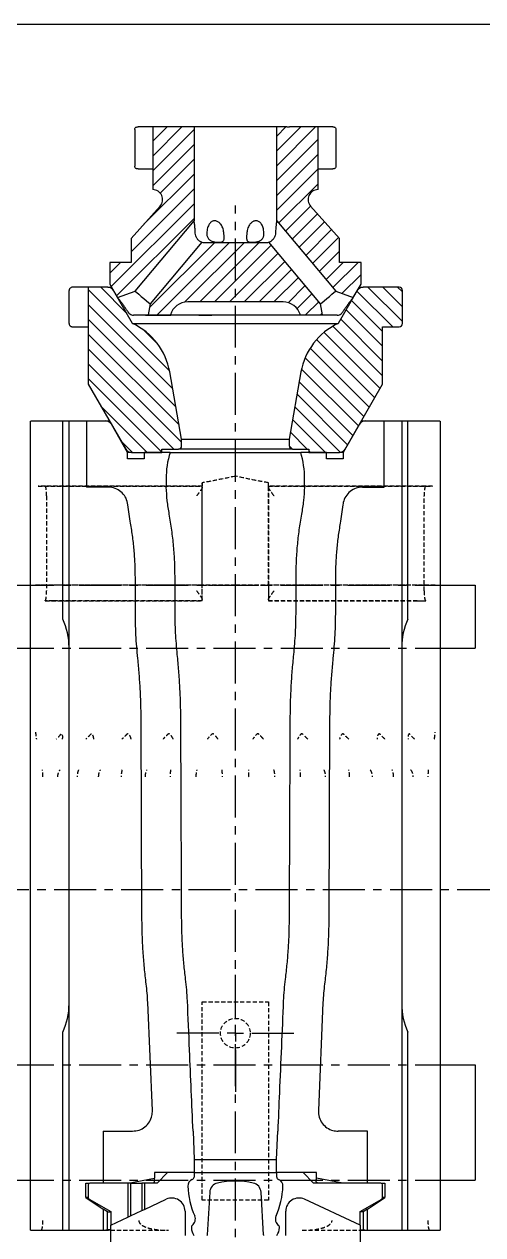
# Model space of a CAD drawing. Header units: millimetres. Extents: x 8 to 832, y 8 to 585.
# Drawn here: x 283.4 to 422.1, y 218.6 to 585 of the extents above; entities that cross this region are included whole.
import ezdxf

# ---------------------------------------------------------------- set-up
doc = ezdxf.new("R2010")
doc.units = ezdxf.units.MM
doc.linetypes.add('CENTERX2', pattern=[20.32, 12.7, -2.54, 2.54, -2.54])
doc.linetypes.add('HIDDEN', pattern=[1.905, 1.27, -0.635])
for name, color, linetype in [('CENTERLINE', 4, 'CENTERX2'), ('DIMENSIONS', 2, 'Continuous'), ('HATCH', 3, 'Continuous'), ('HIDDEN', 3, 'HIDDEN')]:
    doc.layers.add(name, color=color, linetype=linetype)
doc.layers.add('OUTLINE', color=7, linetype='Continuous', lineweight=25)
doc.styles.add('SLDTEXTSTYLE0', font='TXT', dxfattribs={"width": 0.75})
doc.dimstyles.new('SLDDIMSTYLE0', dxfattribs={"dimtxt": 3.5, "dimasz": 2, "dimexe": 0, "dimexo": 0.0625, "dimgap": 0.875, "dimtad": 1, "dimrnd": 1e-09, "dimzin": 12, "dimdsep": 46, "dimtxsty": 'SLDTEXTSTYLE0', "dimsah": 1, "dimcen": 0.09, "dimadec": 0, "dimazin": 3, "dimtfac": 1, "dimtofl": 0, "dimtmove": 0, "dimatfit": 3, "dimfxl": 0, "dimfrac": 2, "dimtolj": 1, "dimtzin": 12, "dimarcsym": 0})

# ---------------------------------------------------------------- blocks, each defined once
blk = doc.blocks.new('SW_HATCH_0')
at = {"layer": 'HATCH', "color": 0}
for p, q in [((75.35, 349.25), (71, 344.9)), ((79.84, 349.25), (71, 340.41)), ((83.5, 348.42), (71, 335.92)), ((111.27, 349.25), (108.5, 346.48)), ((115.76, 349.25), (108.5, 341.99)), ((120.25, 349.25), (108.5, 337.5)), ((121, 345.51), (108.5, 333.01)), ((83.5, 343.93), (71, 331.43)), ((121, 341.02), (108.5, 328.52)), ((83.5, 339.44), (73.27, 329.21)), ((83.5, 334.95), (68.34, 319.79)), ((121, 336.53), (108.5, 324.03)), ((83.5, 330.46), (64.5, 311.46)), ((121, 332.04), (109.08, 320.12)), ((83.5, 325.97), (58.45, 300.91)), ((118.74, 325.28), (111.13, 317.68)), ((120.86, 322.91), (113.18, 315.24)), ((83.5, 321.48), (60.09, 298.07)), ((122.98, 320.55), (115.23, 312.79)), ((125.1, 318.18), (117.28, 310.35)), ((127.22, 315.81), (119.33, 307.91)), ((89.74, 314.25), (70.05, 294.56)), ((94.23, 314.25), (72.33, 292.35)), ((98.72, 314.25), (80.64, 296.17)), ((103.21, 314.25), (85.21, 296.25)), ((106.87, 313.42), (89.7, 296.25)), ((127.5, 311.6), (121.37, 305.47)), ((61.29, 308.25), (58, 304.96)), ((108.92, 310.98), (94.19, 296.25)), ((110.97, 308.53), (98.68, 296.25)), ((128.64, 308.25), (123.42, 303.03)), ((133.13, 308.25), (125.47, 300.59)), ((113.02, 306.09), (103.17, 296.25)), ((134, 304.62), (128.23, 298.86)), ((55.28, 300.74), (63.01, 293.01)), ((115.07, 303.65), (107.66, 296.25)), ((117.11, 301.21), (111.94, 296.03)), ((136.1, 300.74), (146.5, 290.34)), ((140.59, 300.74), (146.5, 294.83)), ((145.08, 300.74), (146.5, 299.32)), ((51.5, 300.03), (76.1, 275.43)), ((119.16, 298.77), (114.65, 294.25)), ((131.88, 298.01), (131.52, 297.66)), ((132.78, 299.57), (143.61, 288.74)), ((51.5, 295.54), (77.06, 269.98)), ((121.21, 296.33), (117.23, 292.35)), ((129.49, 293.88), (140.5, 282.87)), ((131.13, 296.73), (140.5, 287.36)), ((51.5, 291.05), (78.02, 264.53)), ((122.25, 292.87), (121.72, 292.35)), ((127.85, 291.03), (140.5, 278.38)), ((51.5, 286.56), (78.99, 259.07)), ((68.27, 287.75), (72.61, 283.41)), ((122.84, 287.06), (139.79, 270.11)), ((125.49, 288.9), (140.5, 273.89)), ((118.63, 282.29), (136.5, 264.42)), ((120.55, 284.86), (138.14, 267.27)), ((51.5, 282.07), (79.75, 253.82)), ((117.09, 279.34), (134.86, 261.57)), ((51.5, 277.58), (77.34, 251.74)), ((116.01, 275.93), (133.21, 258.73)), ((51.5, 273.09), (73.75, 250.84)), ((115.32, 272.13), (131.57, 255.88)), ((114.64, 268.32), (129.93, 253.03)), ((55.26, 264.84), (69.36, 250.74)), ((113.97, 264.5), (127.71, 250.76)), ((113.3, 260.68), (123.24, 250.74)), ((112.63, 256.87), (117.75, 251.74)), ((61.39, 254.22), (64.87, 250.74)), ((112.25, 252.75), (113.26, 251.74)), ((118.25, 251.24), (118.75, 250.74))]:
    blk.add_line(p, q, dxfattribs=at)
blk = doc.blocks.new('_D_12')
at = {"layer": 'DIMENSIONS'}
for p, q in [((160.79, 323.11), (118.78, 323.11)), ((120.78, 237.41), (120.78, 323.11)), ((202.35, 237.41), (118.78, 237.41))]:
    blk.add_line(p, q, dxfattribs=at)
for points in [[(120.78, 323.11), (120.28, 321.11), (121.28, 321.11)], [(120.78, 237.41), (121.28, 239.41), (120.28, 239.41)]]:
    blk.add_solid(points, dxfattribs=at)
at = {"layer": 'DIMENSIONS', "char_height": 3.5, "attachment_point": 1, "rotation": 90, "style": 'SLDTEXTSTYLE0'}
for s, insert in [('85,7', (116.27, 282.57)), ('invert', (116.27, 268.9))]:
    blk.add_mtext(s, dxfattribs=dict(at, insert=insert))
blk = doc.blocks.new('SW_CENTERMARKSYMBOL_2')
at = {"layer": 'CENTERLINE', "color": 0}
for p, q in [((0, 5), (0, 18.4)), ((-5, 0), (-18.4, 0)), ((0, 0), (-2.5, 0)), ((0, 0), (0, 2.5)), ((0, 0), (0, -2.5)), ((0, 0), (2.5, 0)), ((5, 0), (18.4, 0)), ((0, -5), (0, -18.4))]:
    blk.add_line(p, q, dxfattribs=at)

msp = doc.modelspace()

# ---------------------------------------------------------------- linework, layer by layer
at = {"layer": 'CENTERLINE'}
for p, q in [((347.272, 182.304), (347.272, 530.165)), ((157.772, 415.212), (419.772, 415.212)), ((157.772, 396.112), (409.772, 396.112)), ((129.887, 323.112), (715.108, 323.112)), ((157.772, 270.012), (409.772, 270.012)), ((157.772, 235.112), (409.772, 235.112))]:
    msp.add_line(p, q, dxfattribs=at)
at = {"layer": 'HIDDEN'}
for p, q in [((287.619, 445.212), (337.272, 445.212)), ((289.763, 445.212), (287.619, 445.212)), ((337.272, 445.212), (289.763, 445.212)), ((337.272, 415.212), (337.272, 446.21)), ((337.272, 410.81), (337.272, 444.913)), ((357.272, 415.212), (357.272, 446.21)), ((357.272, 445.212), (406.926, 445.212)), ((404.782, 445.212), (357.272, 445.212)), ((357.272, 444.913), (357.272, 410.81)), ((406.926, 445.212), (404.782, 445.212)), ((290.161, 442.212), (290.161, 413.512)), ((404.383, 413.512), (404.383, 442.212)), ((347.272, 415.212), (286.859, 415.212)), ((289.708, 415.212), (286.859, 415.212)), ((289.708, 415.212), (292.261, 415.212)), ((337.272, 415.212), (292.261, 415.212)), ((337.272, 410.512), (337.272, 415.212)), ((337.272, 415.212), (347.272, 415.212)), ((407.686, 415.212), (347.272, 415.212)), ((347.272, 415.212), (357.272, 415.212)), ((357.272, 415.212), (357.272, 410.512)), ((402.283, 415.212), (357.272, 415.212)), ((402.283, 415.212), (404.836, 415.212)), ((407.686, 415.212), (404.836, 415.212)), ((292.261, 410.512), (289.703, 410.512)), ((289.763, 410.512), (289.708, 410.512)), ((289.763, 410.512), (337.272, 410.512)), ((337.272, 410.512), (292.261, 410.512)), ((402.283, 410.512), (357.272, 410.512)), ((357.272, 410.512), (404.782, 410.512)), ((402.283, 410.512), (404.842, 410.512)), ((404.836, 410.512), (404.782, 410.512)), ((337.272, 229.112), (337.272, 289.112)), ((337.272, 289.112), (357.272, 289.112)), ((357.272, 289.112), (357.272, 229.112)), ((357.272, 229.112), (337.272, 229.112)), ((288.569, 219.962), (327.074, 219.962)), ((367.471, 219.962), (405.976, 219.962))]:
    msp.add_line(p, q, dxfattribs=at)
msp.add_circle((347.272, 279.612), 4.5, dxfattribs=at)
msp.add_circle((347.272, 279.612), 4.5, dxfattribs=at)
for points, knots in [([(347.272, 448.212), (347.256, 448.208), (345.284, 447.784), (341.962, 447.059), (338.633, 446.456), (337.272, 446.21)], [0, 0, 0, 0, 0.0049979, 0.5932988, 1, 1, 1, 1]), ([(357.272, 446.21), (355.912, 446.456), (352.583, 447.059), (349.261, 447.784), (347.289, 448.208), (347.272, 448.212)], [0, 0, 0, 0, 0.4067015, 0.9950028, 1, 1, 1, 1]), ([(290.161, 442.212), (290.161, 442.304), (290.16, 442.635), (290.142, 443.249), (290.09, 444.026), (289.99, 444.78), (289.873, 445.162), (289.791, 445.199), (289.763, 445.212)], [0, 0, 0, 0, 0.04608738, 0.16557167, 0.3160029, 0.52763345, 0.84091617, 1, 1, 1, 1]), ([(337.272, 444.913), (337.253, 444.814), (337.209, 444.591), (336.866, 444.032), (336.299, 443.227), (335.819, 442.573), (335.565, 442.215), (335.563, 442.212)], [0, 0, 0, 0, 0.1603386, 0.3626272, 0.6473819, 0.9970766, 1, 1, 1, 1]), ([(337.272, 446.21), (337.272, 446.06), (337.272, 445.765), (337.272, 445.39), (337.272, 445.224), (337.272, 445.214), (337.272, 445.212)], [0, 0, 0, 0, 0.2523275, 0.4978892, 0.9033271, 1, 1, 1, 1]), ([(337.272, 444.913), (337.272, 444.999), (337.272, 445.172), (337.272, 445.198), (337.272, 445.212)], [0, 0, 0, 0, 0.4918953, 1, 1, 1, 1]), ([(357.272, 445.212), (357.272, 445.224), (357.272, 445.249), (357.272, 445.492), (357.272, 445.847), (357.272, 446.151), (357.272, 446.21)], [0, 0, 0, 0, 0.2437634, 0.5031392, 0.9040935, 1, 1, 1, 1]), ([(357.272, 445.212), (357.272, 445.182), (357.272, 445.143), (357.272, 444.959), (357.272, 444.913)], [0, 0, 0, 0, 0.7537954, 1, 1, 1, 1]), ([(358.981, 442.212), (358.979, 442.215), (358.726, 442.573), (358.246, 443.227), (357.679, 444.032), (357.336, 444.591), (357.292, 444.814), (357.272, 444.913)], [0, 0, 0, 0, 0.0029234, 0.3526181, 0.6373728, 0.8396614, 1, 1, 1, 1]), ([(404.782, 445.212), (404.728, 445.169), (404.631, 445.091), (404.511, 444.501), (404.434, 443.771), (404.391, 443), (404.386, 442.469), (404.383, 442.212)], [0, 0, 0, 0, 0.3062332, 0.5550206, 0.7357614, 0.8717417, 1, 1, 1, 1]), ([(289.763, 410.512), (289.816, 410.555), (289.913, 410.633), (290.034, 411.222), (290.11, 411.952), (290.154, 412.723), (290.159, 413.254), (290.161, 413.512)], [0, 0, 0, 0, 0.3062334, 0.5550204, 0.7357613, 0.8717416, 1, 1, 1, 1]), ([(335.563, 413.512), (335.565, 413.509), (335.819, 413.15), (336.299, 412.496), (336.866, 411.691), (337.209, 411.132), (337.253, 410.909), (337.272, 410.81)], [0, 0, 0, 0, 0.0029234, 0.3526171, 0.6373722, 0.8396611, 1, 1, 1, 1]), ([(337.272, 410.512), (337.272, 410.541), (337.272, 410.58), (337.272, 410.765), (337.272, 410.81)], [0, 0, 0, 0, 0.75379565, 1, 1, 1, 1]), ([(357.272, 410.81), (357.292, 410.909), (357.336, 411.132), (357.679, 411.691), (358.246, 412.496), (358.726, 413.15), (358.979, 413.509), (358.981, 413.512)], [0, 0, 0, 0, 0.1603389, 0.3626278, 0.6473829, 0.9970766, 1, 1, 1, 1]), ([(357.272, 410.81), (357.272, 410.725), (357.272, 410.551), (357.272, 410.525), (357.272, 410.512)], [0, 0, 0, 0, 0.4918962, 1, 1, 1, 1]), ([(404.383, 413.512), (404.384, 413.419), (404.385, 413.088), (404.403, 412.474), (404.455, 411.698), (404.555, 410.943), (404.672, 410.561), (404.754, 410.524), (404.782, 410.512)], [0, 0, 0, 0, 0.0460861, 0.1655716, 0.3160029, 0.5276334, 0.8409161, 1, 1, 1, 1]), ([(286.859, 370.754), (286.86, 370.64), (286.863, 370.381), (286.889, 369.94), (286.967, 369.221), (287.049, 368.882), (287.11, 368.633)], [0, 0, 0, 0, 0.0912949, 0.2059777, 0.415753, 1, 1, 1, 1]), ([(294.976, 368.633), (295.024, 368.858), (295.116, 369.296), (294.986, 369.848), (294.83, 370.127), (294.748, 370.202), (294.668, 370.215), (294.57, 370.172), (294.328, 369.938), (293.894, 369.361), (293.38, 368.898), (293.087, 368.633)], [0, 0, 0, 0, 0.2054862, 0.4013738, 0.4481706, 0.4814083, 0.5065726, 0.531708, 0.5789607, 0.7595402, 1, 1, 1, 1]), ([(304.432, 368.633), (304.426, 368.858), (304.415, 369.296), (304.186, 369.848), (303.966, 370.127), (303.858, 370.202), (303.756, 370.215), (303.634, 370.172), (303.345, 369.938), (302.857, 369.361), (302.339, 368.898), (302.043, 368.633)], [0, 0, 0, 0, 0.205486, 0.4013747, 0.4481712, 0.4814089, 0.5065717, 0.5317063, 0.5789614, 0.7595401, 1, 1, 1, 1]), ([(315.759, 368.633), (315.701, 368.858), (315.588, 369.296), (315.268, 369.848), (314.994, 370.127), (314.865, 370.202), (314.745, 370.215), (314.605, 370.172), (314.282, 369.938), (313.761, 369.361), (313.261, 368.898), (312.976, 368.633)], [0, 0, 0, 0, 0.2054858, 0.4013739, 0.4481709, 0.4814083, 0.5065729, 0.5317072, 0.5789603, 0.75954, 1, 1, 1, 1]), ([(328.464, 368.633), (328.356, 368.858), (328.145, 369.296), (327.75, 369.848), (327.434, 370.127), (327.288, 370.202), (327.156, 370.215), (327.004, 370.172), (326.661, 369.938), (326.13, 369.361), (325.67, 368.898), (325.408, 368.633)], [0, 0, 0, 0, 0.20548697, 0.40137422, 0.44817151, 0.48140833, 0.50657305, 0.53170804, 0.57896107, 0.75954127, 1, 1, 1, 1]), ([(341.991, 368.633), (341.838, 368.858), (341.538, 369.296), (341.084, 369.848), (340.74, 370.127), (340.585, 370.202), (340.446, 370.215), (340.289, 370.172), (339.941, 369.938), (339.422, 369.361), (339.023, 368.898), (338.795, 368.633)], [0, 0, 0, 0, 0.2054857, 0.4013743, 0.4481711, 0.4814083, 0.5065726, 0.5317074, 0.5789612, 0.7595407, 1, 1, 1, 1]), ([(355.749, 368.633), (355.557, 368.858), (355.182, 369.296), (354.689, 369.848), (354.332, 370.127), (354.173, 370.202), (354.035, 370.215), (353.879, 370.172), (353.541, 369.938), (353.058, 369.361), (352.737, 368.898), (352.553, 368.633)], [0, 0, 0, 0, 0.2054859, 0.4013738, 0.448171, 0.4814079, 0.5065732, 0.5317069, 0.5789615, 0.7595403, 1, 1, 1, 1]), ([(369.137, 368.633), (368.914, 368.858), (368.48, 369.296), (367.97, 369.848), (367.615, 370.127), (367.461, 370.202), (367.327, 370.215), (367.18, 370.172), (366.867, 369.938), (366.441, 369.361), (366.212, 368.898), (366.08, 368.633)], [0, 0, 0, 0, 0.2054858, 0.4013741, 0.4481711, 0.4814076, 0.5065728, 0.5317079, 0.5789611, 0.7595401, 1, 1, 1, 1]), ([(381.568, 368.633), (381.325, 368.858), (380.851, 369.296), (380.347, 369.848), (380.01, 370.127), (379.866, 370.202), (379.744, 370.215), (379.612, 370.172), (379.336, 369.938), (378.986, 369.361), (378.858, 368.898), (378.785, 368.633)], [0, 0, 0, 0, 0.2054863, 0.4013738, 0.4481708, 0.4814083, 0.5065728, 0.5317076, 0.5789613, 0.759541, 1, 1, 1, 1]), ([(392.501, 368.633), (392.248, 368.858), (391.754, 369.296), (391.277, 369.848), (390.973, 370.127), (390.846, 370.202), (390.741, 370.215), (390.63, 370.172), (390.405, 369.938), (390.146, 369.361), (390.125, 368.898), (390.113, 368.633)], [0, 0, 0, 0, 0.2054862, 0.4013741, 0.4481704, 0.481408, 0.506573, 0.5317074, 0.5789612, 0.7595404, 1, 1, 1, 1]), ([(401.457, 368.633), (401.206, 368.858), (400.714, 369.296), (400.285, 369.848), (400.027, 370.127), (399.922, 370.202), (399.839, 370.215), (399.752, 370.172), (399.588, 369.938), (399.431, 369.361), (399.519, 368.898), (399.569, 368.633)], [0, 0, 0, 0, 0.2054864, 0.4013742, 0.4481709, 0.4814088, 0.5065732, 0.5317077, 0.5789609, 0.7595405, 1, 1, 1, 1]), ([(407.435, 368.633), (407.481, 368.823), (407.547, 369.092), (407.624, 369.632), (407.662, 370.03), (407.683, 370.431), (407.685, 370.652), (407.686, 370.754)], [0, 0, 0, 0, 0.449235, 0.6360384, 0.8240269, 0.918903, 1, 1, 1, 1]), ([(289.046, 357.219), (289.044, 357.396), (289.041, 357.799), (289.01, 358.456), (288.963, 358.978), (288.924, 359.244), (288.91, 359.34)], [0, 0, 0, 0, 0.1924696, 0.4385379, 0.7975009, 1, 1, 1, 1]), ([(293.562, 357.219), (293.589, 357.553), (293.642, 358.22), (293.966, 358.925), (294.216, 359.254), (294.282, 359.34)], [0, 0, 0, 0, 0.4242061, 0.8484171, 1, 1, 1, 1]), ([(299.857, 359.34), (299.749, 359.081), (299.533, 358.562), (299.422, 357.782), (299.414, 357.333), (299.412, 357.219)], [0, 0, 0, 0, 0.4270029, 0.8542579, 1, 1, 1, 1]), ([(305.915, 357.219), (305.937, 357.553), (305.981, 358.22), (306.249, 358.925), (306.456, 359.254), (306.51, 359.34)], [0, 0, 0, 0, 0.4242053, 0.8484165, 1, 1, 1, 1]), ([(313.007, 359.34), (312.94, 359.081), (312.807, 358.562), (312.738, 357.782), (312.733, 357.333), (312.732, 357.219)], [0, 0, 0, 0, 0.4270046, 0.8542581, 1, 1, 1, 1]), ([(320.075, 357.219), (320.092, 357.553), (320.125, 358.22), (320.325, 358.925), (320.479, 359.254), (320.52, 359.34)], [0, 0, 0, 0, 0.4242063, 0.8484175, 1, 1, 1, 1]), ([(327.655, 359.34), (327.632, 359.081), (327.587, 358.562), (327.564, 357.782), (327.562, 357.333), (327.562, 357.219)], [0, 0, 0, 0, 0.4270036, 0.854258, 1, 1, 1, 1]), ([(335.424, 357.219), (335.435, 357.553), (335.455, 358.22), (335.579, 358.925), (335.674, 359.254), (335.699, 359.34)], [0, 0, 0, 0, 0.4242067, 0.8484179, 1, 1, 1, 1]), ([(343.16, 359.34), (343.183, 359.081), (343.228, 358.562), (343.251, 357.782), (343.253, 357.333), (343.253, 357.219)], [0, 0, 0, 0, 0.4270036, 0.854258, 1, 1, 1, 1]), ([(351.291, 357.219), (351.295, 357.553), (351.302, 358.22), (351.344, 358.925), (351.376, 359.254), (351.384, 359.34)], [0, 0, 0, 0, 0.4242065, 0.8484181, 1, 1, 1, 1]), ([(358.845, 359.34), (358.912, 359.081), (359.045, 358.562), (359.114, 357.782), (359.119, 357.333), (359.12, 357.219)], [0, 0, 0, 0, 0.4270035, 0.8542577, 1, 1, 1, 1]), ([(366.983, 357.219), (366.979, 357.553), (366.972, 358.22), (366.931, 358.925), (366.898, 359.254), (366.89, 359.34)], [0, 0, 0, 0, 0.4242065, 0.8484181, 1, 1, 1, 1]), ([(374.025, 359.34), (374.132, 359.081), (374.348, 358.562), (374.459, 357.782), (374.467, 357.333), (374.469, 357.219)], [0, 0, 0, 0, 0.4270039, 0.8542578, 1, 1, 1, 1]), ([(381.813, 357.219), (381.802, 357.553), (381.782, 358.22), (381.658, 358.925), (381.563, 359.254), (381.538, 359.34)], [0, 0, 0, 0, 0.4242068, 0.8484182, 1, 1, 1, 1]), ([(388.035, 359.34), (388.179, 359.081), (388.468, 358.562), (388.616, 357.782), (388.627, 357.333), (388.63, 357.219)], [0, 0, 0, 0, 0.4270039, 0.8542577, 1, 1, 1, 1]), ([(395.133, 357.219), (395.116, 357.553), (395.083, 358.22), (394.883, 358.925), (394.729, 359.254), (394.688, 359.34)], [0, 0, 0, 0, 0.4242067, 0.8484174, 1, 1, 1, 1]), ([(400.263, 359.34), (400.438, 359.081), (400.787, 358.562), (400.966, 357.782), (400.98, 357.333), (400.983, 357.219)], [0, 0, 0, 0, 0.4270039, 0.8542579, 1, 1, 1, 1]), ([(405.634, 359.34), (405.605, 359.125), (405.558, 358.774), (405.514, 358.071), (405.5, 357.561), (405.499, 357.287), (405.499, 357.219)], [0, 0, 0, 0, 0.4279799, 0.70074607, 0.92567602, 1, 1, 1, 1]), ([(288.569, 219.962), (288.578, 219.963), (288.664, 219.972), (288.791, 220.19), (288.927, 220.888), (288.998, 221.567), (289.038, 222.272), (289.043, 222.736), (289.046, 222.962)], [0, 0, 0, 0, 0.04605454, 0.43723267, 0.6385989, 0.79596921, 0.90071461, 1, 1, 1, 1]), ([(318.032, 222.962), (318.042, 222.854), (318.064, 222.584), (318.311, 222.113), (318.783, 221.65), (319.413, 221.255), (320.197, 220.896), (321.142, 220.589), (322.611, 220.257), (324.595, 220.007), (326.215, 219.977), (327.074, 219.962)], [0, 0, 0, 0, 0.0318891, 0.0796436, 0.1535201, 0.2255464, 0.2992217, 0.4088134, 0.5195422, 0.7454721, 1, 1, 1, 1]), ([(367.471, 219.962), (368.094, 219.97), (369.342, 219.987), (371.085, 220.142), (372.695, 220.408), (373.994, 220.757), (374.977, 221.169), (375.654, 221.576), (376.117, 221.982), (376.42, 222.437), (376.509, 222.766), (376.512, 222.942), (376.512, 222.962)], [0, 0, 0, 0, 0.1846567, 0.3699982, 0.5183712, 0.6681755, 0.7675058, 0.8336062, 0.9018161, 0.9478022, 0.9941791, 1, 1, 1, 1]), ([(405.499, 222.962), (405.502, 222.724), (405.507, 222.25), (405.549, 221.533), (405.633, 220.757), (405.782, 220.095), (405.906, 220.01), (405.976, 219.962)], [0, 0, 0, 0, 0.1046108, 0.2084474, 0.3713034, 0.6456814, 1, 1, 1, 1])]:
    msp.add_open_spline(points, degree=3, knots=knots, dxfattribs=at)
at = {"layer": 'OUTLINE'}
for p, q in [((8, 585), (832, 585)), ((317.661, 553.923), (317.838, 553.923)), ((322.272, 553.923), (317.838, 553.923)), ((334.772, 553.923), (322.272, 553.923)), ((322.272, 553.923), (322.272, 541.223)), ((330.246, 553.936), (330.246, 553.923)), ((333.22, 553.923), (333.22, 553.936)), ((334.772, 553.923), (334.772, 525.485)), ((359.772, 553.923), (334.772, 553.923)), ((359.772, 525.485), (359.772, 553.923)), ((362.882, 553.923), (359.772, 553.923)), ((362.882, 553.923), (362.882, 553.823)), ((362.882, 553.923), (363.671, 553.923)), ((363.671, 553.823), (362.882, 553.823)), ((372.272, 553.923), (363.671, 553.923)), ((363.671, 553.823), (363.671, 553.923)), ((372.272, 541.223), (372.272, 553.923)), ((376.706, 553.923), (372.272, 553.923)), ((376.706, 553.923), (376.883, 553.923)), ((316.838, 553.111), (316.838, 542.035)), ((377.706, 542.035), (377.706, 553.111)), ((317.838, 541.223), (317.661, 541.223)), ((317.838, 541.223), (322.272, 541.223)), ((322.272, 541.223), (322.272, 534.923)), ((372.272, 534.923), (372.272, 541.223)), ((372.272, 541.223), (376.706, 541.223)), ((376.883, 541.223), (376.706, 541.223)), ((324.506, 529.921), (315.772, 520.176)), ((378.772, 520.176), (370.038, 529.921)), ((316.924, 504.214), (334.772, 525.485)), ((359.772, 525.485), (377.621, 504.214)), ((315.772, 520.176), (315.772, 512.923)), ((337.153, 518.988), (321.52, 500.357)), ((337.772, 518.923), (356.772, 518.923)), ((373.025, 500.357), (357.392, 518.988)), ((378.772, 512.923), (378.772, 520.176)), ((309.272, 512.923), (309.272, 506.363)), ((315.772, 512.923), (309.272, 512.923)), ((385.272, 512.923), (378.772, 512.923)), ((385.272, 506.363), (385.272, 512.923)), ((309.272, 506.363), (311.626, 502.286)), ((382.918, 502.286), (385.272, 506.363)), ((296.996, 494.412), (296.996, 504.412)), ((302.772, 505.412), (298.001, 505.412)), ((302.772, 505.412), (302.772, 493.412)), ((308.667, 505.412), (302.772, 505.412)), ((308.667, 505.412), (309.821, 505.412)), ((316.172, 494.412), (310.399, 504.412)), ((311.626, 502.286), (316.924, 504.214)), ((377.621, 504.214), (382.918, 502.286)), ((384.146, 504.412), (378.372, 494.412)), ((384.723, 505.412), (385.878, 505.412)), ((396.772, 505.412), (385.878, 505.412)), ((397.772, 494.412), (397.772, 504.412)), ((321.52, 500.357), (320.932, 497.023)), ((361.681, 500.923), (332.864, 500.923)), ((373.613, 497.023), (373.025, 500.357)), ((320.049, 496.923), (316.502, 496.923)), ((320.057, 497.023), (320.049, 496.923)), ((320.049, 496.923), (327.802, 496.923)), ((320.057, 497.023), (320.932, 497.023)), ((320.932, 497.023), (327.602, 497.023)), ((327.602, 497.023), (327.832, 497.023)), ((327.802, 496.923), (327.832, 497.023)), ((334.939, 496.923), (327.802, 496.923)), ((334.939, 496.923), (334.954, 497.023)), ((334.954, 497.023), (340.15, 497.023)), ((336.259, 496.923), (340.135, 496.923)), ((340.135, 496.923), (340.15, 497.023)), ((354.409, 496.923), (340.135, 496.923)), ((354.395, 497.023), (359.591, 497.023)), ((354.409, 496.923), (354.395, 497.023)), ((358.286, 496.923), (354.409, 496.923)), ((359.606, 496.923), (359.591, 497.023)), ((366.743, 496.923), (359.606, 496.923)), ((366.743, 496.923), (366.713, 497.023)), ((366.713, 497.023), (366.943, 497.023)), ((374.496, 496.923), (366.743, 496.923)), ((366.943, 497.023), (373.613, 497.023)), ((373.613, 497.023), (374.488, 497.023)), ((374.488, 497.023), (374.496, 496.923)), ((378.043, 496.923), (374.496, 496.923)), ((298.001, 493.412), (302.772, 493.412)), ((302.772, 493.412), (302.772, 476.023)), ((316.172, 494.412), (378.372, 494.412)), ((391.772, 476.023), (391.772, 493.412)), ((391.772, 493.412), (396.772, 493.412)), ((331.022, 459.412), (327.436, 479.749)), ((367.108, 479.749), (363.522, 459.412)), ((302.772, 476.023), (314.095, 456.412)), ((380.45, 456.412), (391.772, 476.023)), ((285.297, 464.895), (285.614, 464.912)), ((285.297, 219.962), (285.297, 464.895)), ((285.614, 464.912), (295.089, 464.912)), ((295.089, 404.912), (295.089, 464.912)), ((295.089, 464.912), (296.981, 464.912)), ((296.981, 396.419), (296.981, 464.912)), ((296.981, 464.912), (302.272, 464.912)), ((302.272, 464.912), (302.272, 444.912)), ((302.272, 464.912), (308.033, 464.912)), ((308.033, 464.912), (309.188, 464.912)), ((314.672, 455.412), (309.765, 463.912)), ((384.78, 463.912), (379.872, 455.412)), ((385.357, 464.912), (386.512, 464.912)), ((386.512, 464.912), (392.272, 464.912)), ((392.272, 444.912), (392.272, 464.912)), ((392.272, 464.912), (397.564, 464.912)), ((397.564, 464.912), (397.564, 396.419)), ((397.564, 464.912), (399.456, 464.912)), ((399.456, 404.912), (399.456, 464.912)), ((399.456, 464.912), (408.931, 464.912)), ((409.247, 464.895), (409.247, 219.962)), ((331.022, 459.412), (363.522, 459.412)), ((331.022, 457.412), (331.022, 459.412)), ((363.522, 459.412), (363.522, 457.412)), ((315.827, 455.412), (314.672, 455.412)), ((314.672, 453.412), (314.672, 455.412)), ((315.827, 455.412), (325.022, 455.412)), ((319.672, 455.412), (319.672, 453.412)), ((327.522, 455.412), (319.672, 455.412)), ((325.022, 455.412), (325.022, 456.412)), ((325.022, 456.412), (330.022, 456.412)), ((327.522, 455.412), (367.022, 455.412)), ((364.522, 456.412), (330.022, 456.412)), ((364.522, 456.412), (369.522, 456.412)), ((374.872, 455.412), (367.022, 455.412)), ((369.522, 456.412), (369.522, 455.412)), ((369.522, 455.412), (378.718, 455.412)), ((374.872, 453.412), (374.872, 455.412)), ((379.872, 455.412), (378.718, 455.412)), ((379.872, 455.412), (379.872, 453.412)), ((319.672, 453.412), (314.672, 453.412)), ((379.872, 453.412), (374.872, 453.412)), ((308.787, 444.912), (302.272, 444.912)), ((385.758, 444.912), (392.272, 444.912)), ((315.479, 434.556), (314.751, 439.565)), ((379.794, 439.565), (379.065, 434.556)), ((317.022, 407.412), (317.022, 417.412)), ((329.023, 407.412), (329.023, 417.412)), ((365.522, 417.412), (365.522, 407.412)), ((377.522, 417.412), (377.522, 407.412)), ((409.772, 415.212), (419.772, 415.212)), ((419.772, 415.212), (419.772, 396.112)), ((296.981, 288.454), (296.981, 396.419)), ((397.564, 396.419), (397.564, 288.454)), ((409.772, 396.112), (419.772, 396.112)), ((319.022, 314.362), (318.772, 374.362)), ((375.772, 374.362), (375.522, 314.362)), ((296.981, 219.962), (296.981, 288.454)), ((322.179, 256.218), (320.783, 288.9)), ((373.761, 288.9), (372.366, 256.218)), ((397.564, 288.454), (397.564, 219.962)), ((295.089, 219.962), (295.089, 279.962)), ((399.456, 219.962), (399.456, 279.962)), ((409.772, 270.012), (419.772, 270.012)), ((419.772, 270.012), (419.772, 235.112)), ((307.272, 249.962), (307.272, 234.242)), ((307.272, 249.962), (316.185, 249.962)), ((334.457, 249.962), (334.822, 241.412)), ((359.722, 241.412), (360.088, 249.962)), ((387.272, 249.962), (378.36, 249.962)), ((387.272, 234.242), (387.272, 249.962)), ((334.822, 241.412), (359.722, 241.412)), ((334.822, 241.412), (334.822, 237.412)), ((359.722, 237.412), (359.722, 241.412)), ((314.879, 234.262), (322.772, 235.742)), ((322.772, 237.412), (322.772, 235.742)), ((334.822, 237.412), (322.772, 237.412)), ((326.772, 237.412), (323.622, 234.262)), ((334.772, 237.412), (326.772, 237.412)), ((334.772, 237.412), (334.772, 236.063)), ((334.822, 237.412), (359.722, 237.412)), ((371.772, 237.412), (359.722, 237.412)), ((359.772, 236.063), (359.772, 237.412)), ((367.772, 237.412), (359.772, 237.412)), ((370.922, 234.262), (367.772, 237.412)), ((371.772, 235.742), (371.772, 237.412)), ((379.772, 234.242), (371.772, 235.742)), ((409.772, 235.112), (419.772, 235.112)), ((302.029, 229.881), (302.029, 234.242)), ((302.029, 234.242), (303.132, 234.242)), ((302.772, 233.762), (302.772, 229.836)), ((314.772, 234.262), (303.272, 234.262)), ((314.772, 234.242), (307.272, 234.242)), ((314.772, 234.262), (314.772, 223.945)), ((315.576, 234.262), (314.772, 234.262)), ((315.576, 234.262), (315.576, 224.32)), ((315.576, 234.262), (318.968, 234.262)), ((318.968, 234.262), (318.968, 225.902)), ((319.772, 234.262), (318.968, 234.262)), ((319.772, 234.262), (319.772, 226.276)), ((323.622, 234.262), (319.772, 234.262)), ((339.511, 231.502), (338.722, 218.6)), ((355.822, 218.6), (355.033, 231.502)), ((391.272, 234.262), (370.922, 234.262)), ((387.272, 234.242), (379.772, 234.242)), ((391.412, 234.242), (392.515, 234.242)), ((391.772, 229.836), (391.772, 233.762)), ((392.515, 234.242), (392.515, 229.881)), ((302.033, 229.878), (302.029, 229.881)), ((302.772, 229.881), (302.029, 229.881)), ((303.022, 229.403), (309.572, 225.622)), ((319.772, 226.276), (326.36, 229.348)), ((384.972, 221.52), (368.185, 229.348)), ((384.972, 225.622), (391.522, 229.403)), ((392.515, 229.881), (391.772, 229.881)), ((392.515, 229.881), (392.511, 229.878)), ((308.607, 225.502), (307.272, 226.389)), ((307.272, 226.389), (307.272, 219.962)), ((308.607, 225.502), (309.572, 225.502)), ((308.607, 220.047), (308.607, 225.502)), ((309.572, 225.622), (309.572, 221.52)), ((309.572, 221.52), (314.772, 223.945)), ((314.772, 223.945), (315.576, 224.32)), ((315.576, 224.32), (318.968, 225.902)), ((318.968, 225.902), (319.772, 226.276)), ((332.05, 225.723), (332.05, 218.412)), ((362.495, 218.412), (362.495, 225.723)), ((384.972, 221.52), (384.972, 225.622)), ((385.937, 225.502), (384.972, 225.502)), ((387.272, 226.389), (385.937, 225.502)), ((385.937, 225.502), (385.937, 220.047)), ((387.272, 219.962), (387.272, 226.389)), ((285.297, 219.962), (295.089, 219.962)), ((295.089, 219.962), (296.981, 219.962)), ((296.981, 219.962), (307.272, 219.962)), ((307.272, 219.962), (308.107, 219.962)), ((309.574, 219.962), (308.107, 219.962)), ((309.574, 212.694), (309.574, 221.521)), ((333.972, 220.991), (333.972, 220.762)), ((360.572, 220.762), (360.572, 220.991)), ((384.971, 221.521), (384.971, 212.694)), ((386.437, 219.962), (384.971, 219.962)), ((386.437, 219.962), (387.272, 219.962)), ((387.272, 219.962), (397.564, 219.962)), ((397.564, 219.962), (399.456, 219.962)), ((399.456, 219.962), (409.247, 219.962))]:
    msp.add_line(p, q, dxfattribs=at)
at = {"layer": 'OUTLINE', "flags": 128}
for points in [[(316.924, 504.214), (317.062, 504.097), (317.461, 503.763), (318.073, 503.25), (318.823, 502.62), (319.621, 501.951), (320.371, 501.321), (320.982, 500.808), (321.381, 500.473), (321.52, 500.357)], [(373.025, 500.357), (373.163, 500.473), (373.562, 500.808), (374.174, 501.321), (374.924, 501.951), (375.722, 502.62), (376.472, 503.25), (377.083, 503.763), (377.482, 504.097), (377.621, 504.214)], [(302.033, 229.878), (306.393, 226.98), (307.272, 226.395)], [(387.272, 226.395), (389.369, 227.789), (392.511, 229.878)], [(309.574, 220.078), (309.097, 220.062), (308.731, 220.051), (308.607, 220.047), (308.607, 220.047), (308.607, 220.047)], [(384.971, 220.078), (385.448, 220.062), (385.814, 220.051), (385.937, 220.047), (385.937, 220.047), (385.937, 220.047)], [(338.722, 218.6), (338.709, 218.488), (338.684, 218.382)], [(355.86, 218.382), (355.835, 218.488), (355.822, 218.6)]]:
    msp.add_lwpolyline(points, dxfattribs=at)
at = {"layer": 'OUTLINE'}
for centre, radius, start, end in [((322.272, 531.923), 3, 318.13205, 90), ((372.272, 531.923), 3, 90, 221.86795), ((337.772, 521.923), 3, 258.0855, 270), ((356.772, 521.923), 3, 270, 281.9145), ((308.667, 503.412), 2, 30, 90), ((385.878, 503.412), 2, 90, 150), ((396.772, 504.412), 1, 0, 90), ((332.864, 495.423), 5.5, 90, 163.08761), ((361.681, 495.423), 5.5, 16.91239, 90), ((307.74, 476.276), 20, 10, 65.06376), ((386.805, 476.276), 20, 114.93624, 170), ((396.772, 494.412), 1, 270, 0), ((308.033, 462.912), 2, 30, 90), ((386.512, 462.912), 2, 90, 150), ((315.827, 457.412), 2, 210, 270), ((353.589, 447.412), 27.267, 162.93847, 180), ((330.022, 457.412), 1, 270, 0), ((364.522, 457.412), 1, 180, 270), ((340.956, 447.412), 27.267, 0, 17.06153), ((378.718, 457.412), 2, 270, 330), ((386.322, 447.412), 60, 180, 182.38802), ((308.222, 447.412), 60, 357.61198, 0), ((276.981, 396.419), 20, 0, 25.12714), ((417.564, 396.419), 20, 154.87286, 180), ((276.981, 288.454), 20, 334.87286, 0), ((417.564, 288.454), 20, 180, 205.12714), ((334.872, 233.412), 2, 108.74934, 182.39978), ((333.972, 236.063), 0.8, 288.74934, 0), ((347.272, 209.842), 25, 77.48721, 102.51279), ((360.572, 236.063), 0.8, 180, 251.25066), ((359.672, 233.412), 2, 357.60022, 71.25066), ((303.272, 233.762), 0.5, 90, 180), ((357.852, 234.375), 25, 182.39978, 203.74847), ((342.506, 231.319), 3, 102.51279, 176.5), ((352.039, 231.319), 3, 3.5, 77.48721), ((336.693, 234.375), 25, 336.25153, 357.60022), ((391.272, 233.762), 0.5, 0, 90), ((303.272, 229.836), 0.5, 180, 240), ((328.05, 225.723), 4, 0, 115), ((366.495, 225.723), 4, 65, 180), ((391.272, 229.836), 0.5, 300, 0), ((332.772, 223.34), 2.4, 305.8883, 23.74847), ((361.772, 223.34), 2.4, 156.25153, 234.1117), ((308.107, 221.462), 1.5, 270, 289.47122), ((334.472, 220.991), 0.5, 125.8883, 180), ((337.972, 220.762), 4, 180, 215.9798), ((356.572, 220.762), 4, 324.0202, 0), ((360.072, 220.991), 0.5, 0, 54.1117), ((386.437, 221.462), 1.5, 250.52878, 270)]:
    msp.add_arc(centre, radius, start, end, dxfattribs=at)
for points, knots in [([(316.854, 553.111), (316.85, 553.163), (316.839, 553.335), (316.951, 553.579), (317.161, 553.786), (317.401, 553.902), (317.575, 553.916), (317.661, 553.923)], [0, 0, 0, 0, 0.1351464, 0.4481488, 0.6759748, 0.8375993, 1, 1, 1, 1]), ([(376.883, 553.923), (376.97, 553.916), (377.143, 553.902), (377.383, 553.786), (377.593, 553.579), (377.706, 553.335), (377.694, 553.163), (377.691, 553.111)], [0, 0, 0, 0, 0.16240264, 0.32402691, 0.55185131, 0.86485381, 1, 1, 1, 1]), ([(317.661, 541.223), (317.575, 541.23), (317.401, 541.245), (317.161, 541.36), (316.951, 541.567), (316.839, 541.811), (316.85, 541.983), (316.854, 542.035)], [0, 0, 0, 0, 0.1624014, 0.3240234, 0.5518552, 0.864853, 1, 1, 1, 1]), ([(377.691, 542.035), (377.694, 541.983), (377.706, 541.811), (377.593, 541.567), (377.383, 541.36), (377.143, 541.245), (376.97, 541.23), (376.883, 541.223)], [0, 0, 0, 0, 0.1351468, 0.4481448, 0.6759749, 0.8375967, 1, 1, 1, 1]), ([(335.13, 521.923), (335.11, 522.424), (335.074, 523.325), (334.948, 524.422), (334.836, 525.146), (334.778, 525.455), (334.774, 525.478), (334.772, 525.485)], [0, 0, 0, 0, 0.2975552, 0.5357616, 0.728204, 0.9219228, 1, 1, 1, 1]), ([(343.772, 521.923), (343.739, 522.172), (343.675, 522.673), (343.473, 523.351), (343.205, 523.949), (342.904, 524.421), (342.563, 524.809), (342.203, 525.107), (341.8, 525.334), (341.395, 525.461), (341.003, 525.497), (340.652, 525.457), (340.323, 525.35), (340.024, 525.185), (339.747, 524.96), (339.468, 524.648), (339.204, 524.233), (338.951, 523.655), (338.756, 522.95), (338.664, 522.34), (338.636, 521.993), (338.631, 521.923)], [0, 0, 0, 0, 0.0736609, 0.1486769, 0.2075504, 0.2677676, 0.3152675, 0.3640177, 0.4115914, 0.4610641, 0.5016052, 0.5434995, 0.5814757, 0.6204524, 0.6605303, 0.7014972, 0.7587576, 0.8176619, 0.8973703, 0.9793054, 1, 1, 1, 1]), ([(355.914, 521.923), (355.89, 522.172), (355.841, 522.673), (355.687, 523.351), (355.476, 523.949), (355.233, 524.421), (354.947, 524.809), (354.635, 525.107), (354.272, 525.334), (353.891, 525.461), (353.505, 525.497), (353.146, 525.457), (352.798, 525.35), (352.469, 525.185), (352.155, 524.96), (351.828, 524.648), (351.508, 524.233), (351.191, 523.655), (350.938, 522.95), (350.817, 522.34), (350.781, 521.993), (350.773, 521.923)], [0, 0, 0, 0, 0.0736609, 0.148677, 0.2075503, 0.2677675, 0.3152673, 0.3640176, 0.4115911, 0.4610642, 0.5016052, 0.5434994, 0.5814758, 0.6204525, 0.6605301, 0.7014972, 0.7587577, 0.8176617, 0.8973703, 0.9793053, 1, 1, 1, 1]), ([(359.772, 525.485), (359.771, 525.477), (359.766, 525.453), (359.72, 525.204), (359.627, 524.631), (359.498, 523.603), (359.433, 522.607), (359.417, 521.993), (359.415, 521.923)], [0, 0, 0, 0, 0.0872658, 0.241098, 0.4031944, 0.6353747, 0.9584986, 1, 1, 1, 1]), ([(337.153, 518.988), (337.127, 518.994), (337.072, 519.007), (336.659, 519.166), (336.114, 519.563), (335.601, 520.217), (335.256, 520.986), (335.143, 521.568), (335.131, 521.884), (335.13, 521.923)], [0, 0, 0, 0, 0.1565138, 0.3284203, 0.5150415, 0.679926, 0.8259021, 0.9782608, 1, 1, 1, 1]), ([(338.631, 521.923), (338.625, 521.773), (338.613, 521.468), (338.674, 521.021), (338.807, 520.589), (339.011, 520.208), (339.28, 519.88), (339.587, 519.619), (339.934, 519.411), (340.312, 519.25), (340.725, 519.131), (341.176, 519.049), (341.648, 519.002), (342.109, 518.985), (342.528, 518.99), (342.884, 519.02), (343.186, 519.083), (343.437, 519.191), (343.641, 519.364), (343.782, 519.608), (343.865, 519.914), (343.897, 520.247), (343.894, 520.61), (343.869, 520.986), (343.828, 521.388), (343.793, 521.704), (343.775, 521.884), (343.772, 521.923)], [0, 0, 0, 0, 0.0413247, 0.0837073, 0.1250788, 0.1678888, 0.2055308, 0.2443835, 0.2803922, 0.3172738, 0.3569535, 0.3975126, 0.442815, 0.489506, 0.5331688, 0.5782014, 0.6206408, 0.664116, 0.7099872, 0.757535, 0.7980493, 0.8400704, 0.876073, 0.9130438, 0.9506798, 0.989168, 1, 1, 1, 1]), ([(350.773, 521.923), (350.758, 521.773), (350.726, 521.468), (350.678, 521.021), (350.648, 520.589), (350.649, 520.208), (350.687, 519.88), (350.762, 519.619), (350.875, 519.411), (351.028, 519.25), (351.229, 519.131), (351.491, 519.049), (351.821, 519.002), (352.216, 518.985), (352.658, 518.99), (353.115, 519.02), (353.585, 519.083), (354.056, 519.191), (354.527, 519.364), (354.948, 519.608), (355.3, 519.914), (355.558, 520.247), (355.743, 520.61), (355.861, 520.986), (355.922, 521.388), (355.928, 521.704), (355.916, 521.884), (355.914, 521.923)], [0, 0, 0, 0, 0.04132467, 0.08370718, 0.12507869, 0.16788868, 0.20553083, 0.24438332, 0.28039244, 0.31727333, 0.3569535, 0.39751245, 0.44281477, 0.48950596, 0.53316875, 0.57820156, 0.62064058, 0.66411609, 0.70998696, 0.75753488, 0.79804942, 0.84007035, 0.87607291, 0.91304379, 0.95067972, 0.98916793, 1, 1, 1, 1]), ([(359.415, 521.923), (359.382, 521.618), (359.317, 521.006), (358.928, 520.192), (358.449, 519.595), (357.969, 519.22), (357.551, 519.027), (357.397, 518.989), (357.392, 518.988), (357.392, 518.988)], [0, 0, 0, 0, 0.1674432, 0.3356443, 0.4885524, 0.6344036, 0.7949951, 0.9788985, 1, 1, 1, 1]), ([(298.001, 505.412), (297.982, 505.411), (297.85, 505.409), (297.607, 505.352), (297.315, 505.169), (297.129, 504.932), (297.018, 504.673), (297.004, 504.507), (296.996, 504.412)], [0, 0, 0, 0, 0.0359617, 0.2520225, 0.46795364, 0.68319249, 0.81792373, 1, 1, 1, 1]), ([(314.798, 497.923), (314.702, 498.07), (314.508, 498.366), (314.218, 498.796), (313.93, 499.215), (313.634, 499.637), (313.334, 500.056), (313.033, 500.466), (312.749, 500.847), (312.496, 501.18), (312.278, 501.462), (312.093, 501.7), (311.933, 501.902), (311.813, 502.053), (311.727, 502.16), (311.67, 502.232), (311.633, 502.277), (311.629, 502.283), (311.626, 502.286)], [0, 0, 0, 0, 0.0599406, 0.1201728, 0.1813423, 0.2428512, 0.3126093, 0.3829204, 0.4550595, 0.527868, 0.5915783, 0.6557818, 0.721585, 0.7879599, 0.8402096, 0.8927528, 0.9462172, 1, 1, 1, 1]), ([(382.918, 502.286), (382.918, 502.285), (382.914, 502.28), (382.847, 502.197), (382.651, 501.952), (382.351, 501.571), (381.961, 501.066), (381.488, 500.437), (380.95, 499.696), (380.362, 498.856), (379.953, 498.236), (379.747, 497.923)], [0, 0, 0, 0, 0.0307979, 0.1468194, 0.2661937, 0.3826085, 0.5021966, 0.6225576, 0.7460225, 0.8715314, 1, 1, 1, 1]), ([(314.798, 497.923), (314.914, 497.769), (315.145, 497.46), (315.628, 497.124), (316.097, 496.948), (316.382, 496.93), (316.502, 496.923)], [0, 0, 0, 0, 0.2741189, 0.5492159, 0.8100735, 1, 1, 1, 1]), ([(378.043, 496.923), (378.09, 496.924), (378.312, 496.93), (378.726, 497.031), (379.23, 497.324), (379.561, 497.654), (379.705, 497.863), (379.747, 497.923)], [0, 0, 0, 0, 0.0758352, 0.3542053, 0.6334186, 0.8936624, 1, 1, 1, 1]), ([(296.996, 494.412), (296.999, 494.352), (297.009, 494.18), (297.096, 493.95), (297.267, 493.71), (297.501, 493.523), (297.773, 493.423), (297.943, 493.415), (298.001, 493.412)], [0, 0, 0, 0, 0.11442173, 0.32753302, 0.45957114, 0.67461649, 0.8896361, 1, 1, 1, 1]), ([(408.931, 464.912), (409.002, 464.91), (409.107, 464.909), (409.213, 464.898), (409.247, 464.895)], [0, 0, 0, 0, 0.6688289, 1, 1, 1, 1]), ([(314.751, 439.565), (314.612, 440.229), (314.333, 441.556), (313.109, 443.229), (311.447, 444.415), (309.906, 444.873), (309.011, 444.904), (308.787, 444.912)], [0, 0, 0, 0, 0.2307494, 0.4614984, 0.692246, 0.9229906, 1, 1, 1, 1]), ([(327.287, 436.698), (327.064, 438.056), (326.619, 440.778), (326.456, 443.532), (326.374, 444.912)], [0, 0, 0, 0, 0.4988112, 1, 1, 1, 1]), ([(368.17, 444.912), (368.089, 443.538), (367.927, 440.785), (367.481, 438.063), (367.258, 436.698)], [0, 0, 0, 0, 0.4988112, 1, 1, 1, 1]), ([(385.758, 444.912), (385.083, 444.845), (383.734, 444.713), (381.937, 443.678), (380.577, 442.156), (379.954, 440.674), (379.826, 439.787), (379.794, 439.565)], [0, 0, 0, 0, 0.2307421, 0.4614844, 0.6922287, 0.9229751, 1, 1, 1, 1]), ([(329.023, 417.412), (329.002, 419.019), (328.961, 422.238), (328.621, 427.068), (328.094, 431.896), (327.556, 435.097), (327.287, 436.698)], [0, 0, 0, 0, 0.2487424, 0.4979826, 0.7487364, 1, 1, 1, 1]), ([(367.258, 436.698), (366.991, 435.113), (366.457, 431.938), (365.929, 427.126), (365.585, 422.281), (365.543, 419.036), (365.522, 417.412)], [0, 0, 0, 0, 0.2487425, 0.4979824, 0.7487364, 1, 1, 1, 1]), ([(317.022, 417.412), (317.004, 418.841), (316.968, 421.702), (316.666, 425.995), (316.197, 430.287), (315.719, 433.132), (315.479, 434.556)], [0, 0, 0, 0, 0.2487425, 0.4979824, 0.7487362, 1, 1, 1, 1]), ([(379.065, 434.556), (378.828, 433.146), (378.353, 430.324), (377.884, 426.047), (377.578, 421.74), (377.541, 418.855), (377.522, 417.412)], [0, 0, 0, 0, 0.2487421, 0.4979821, 0.7487362, 1, 1, 1, 1]), ([(317.769, 392.994), (317.551, 395.389), (317.116, 400.185), (317.054, 405.001), (317.022, 407.412)], [0, 0, 0, 0, 0.4993305, 1, 1, 1, 1]), ([(329.706, 394.233), (329.507, 396.422), (329.109, 400.806), (329.052, 405.208), (329.023, 407.412)], [0, 0, 0, 0, 0.499331, 1, 1, 1, 1]), ([(365.522, 407.412), (365.493, 405.214), (365.436, 400.812), (365.038, 396.428), (364.839, 394.233)], [0, 0, 0, 0, 0.4993306, 1, 1, 1, 1]), ([(377.522, 407.412), (377.491, 405.007), (377.429, 400.191), (376.994, 395.395), (376.776, 392.994)], [0, 0, 0, 0, 0.49933048, 1, 1, 1, 1]), ([(318.772, 374.362), (318.755, 375.915), (318.72, 379.022), (318.519, 383.682), (318.218, 388.342), (317.919, 391.443), (317.769, 392.994)], [0, 0, 0, 0, 0.2496148, 0.4993835, 0.7496143, 1, 1, 1, 1]), ([(330.774, 374.412), (330.755, 376.064), (330.718, 379.369), (330.504, 384.327), (330.184, 389.285), (329.865, 392.583), (329.706, 394.233)], [0, 0, 0, 0, 0.2496148, 0.4993834, 0.7496144, 1, 1, 1, 1]), ([(364.839, 394.233), (364.68, 392.588), (364.362, 389.298), (364.042, 384.346), (363.827, 379.383), (363.789, 376.069), (363.771, 374.412)], [0, 0, 0, 0, 0.24961456, 0.49938318, 0.74961426, 1, 1, 1, 1]), ([(376.776, 392.994), (376.626, 391.448), (376.327, 388.355), (376.027, 383.7), (375.825, 379.034), (375.79, 375.92), (375.772, 374.362)], [0, 0, 0, 0, 0.249615, 0.4993835, 0.7496144, 1, 1, 1, 1]), ([(331.024, 314.412), (330.979, 325.2), (330.896, 345.2), (330.812, 365.2), (330.774, 374.412)], [0, 0, 0, 0, 0.5394111, 1, 1, 1, 1]), ([(363.771, 374.412), (363.725, 363.457), (363.641, 343.457), (363.558, 323.457), (363.521, 314.412)], [0, 0, 0, 0, 0.5477098, 1, 1, 1, 1]), ([(320.311, 294.505), (320.118, 296.149), (319.732, 299.439), (319.345, 304.399), (319.087, 309.374), (319.044, 312.699), (319.022, 314.362)], [0, 0, 0, 0, 0.2494257, 0.49908, 0.7494245, 1, 1, 1, 1]), ([(332.218, 296.007), (332.039, 297.531), (331.681, 300.58), (331.323, 305.177), (331.083, 309.789), (331.044, 312.87), (331.024, 314.412)], [0, 0, 0, 0, 0.2494257, 0.4990801, 0.7494245, 1, 1, 1, 1]), ([(363.521, 314.412), (363.501, 312.877), (363.462, 309.807), (363.224, 305.202), (362.865, 300.598), (362.506, 297.538), (362.327, 296.007)], [0, 0, 0, 0, 0.2494258, 0.49908, 0.7494245, 1, 1, 1, 1]), ([(375.522, 314.362), (375.501, 312.706), (375.459, 309.394), (375.201, 304.426), (374.815, 299.459), (374.427, 296.157), (374.234, 294.505)], [0, 0, 0, 0, 0.2494257, 0.49908, 0.7494245, 1, 1, 1, 1]), ([(320.783, 288.9), (320.734, 289.835), (320.634, 291.709), (320.419, 293.573), (320.311, 294.505)], [0, 0, 0, 0, 0.49957186, 1, 1, 1, 1]), ([(332.773, 289.412), (332.715, 290.513), (332.598, 292.717), (332.345, 294.909), (332.218, 296.007)], [0, 0, 0, 0, 0.49957171, 1, 1, 1, 1]), ([(362.327, 296.007), (362.2, 294.911), (361.947, 292.719), (361.83, 290.515), (361.771, 289.412)], [0, 0, 0, 0, 0.4995717, 1, 1, 1, 1]), ([(374.234, 294.505), (374.126, 293.574), (373.911, 291.711), (373.811, 289.837), (373.761, 288.9)], [0, 0, 0, 0, 0.4995719, 1, 1, 1, 1]), ([(334.457, 249.962), (334.108, 258.148), (333.546, 271.298), (332.985, 284.448), (332.773, 289.412)], [0, 0, 0, 0, 0.622526, 1, 1, 1, 1]), ([(361.771, 289.412), (361.376, 280.149), (360.815, 266.999), (360.254, 253.849), (360.088, 249.962)], [0, 0, 0, 0, 0.7043729, 1, 1, 1, 1]), ([(316.185, 249.962), (316.859, 250.028), (318.208, 250.161), (320.006, 251.195), (321.362, 252.717), (322.119, 254.485), (322.161, 255.689), (322.179, 256.218)], [0, 0, 0, 0, 0.2090277, 0.4180555, 0.6270852, 0.8361166, 1, 1, 1, 1]), ([(372.366, 256.218), (372.403, 255.541), (372.478, 254.187), (373.435, 252.347), (374.898, 250.927), (376.632, 250.096), (377.833, 250.003), (378.36, 249.962)], [0, 0, 0, 0, 0.2090345, 0.4180685, 0.6271023, 0.8361336, 1, 1, 1, 1]), ([(322.314, 234.262), (322.344, 234.267), (322.405, 234.277), (322.494, 234.302), (322.586, 234.338), (322.688, 234.402), (322.756, 234.485), (322.835, 234.669), (322.822, 234.923), (322.786, 235.305), (322.777, 235.58), (322.772, 235.742)], [0, 0, 0, 0, 0.0135622, 0.027021, 0.0430728, 0.0716167, 0.1307693, 0.1915053, 0.4265729, 0.6622379, 1, 1, 1, 1]), ([(372.231, 234.262), (372.201, 234.267), (372.14, 234.277), (372.051, 234.302), (371.959, 234.338), (371.799, 234.439), (371.674, 234.763), (371.763, 235.191), (371.769, 235.579), (371.772, 235.742)], [0, 0, 0, 0, 0.0135662, 0.0270301, 0.0430877, 0.0716406, 0.1913017, 0.6621244, 1, 1, 1, 1]), ([(302.033, 229.878), (302.1, 229.865), (302.185, 229.847), (302.679, 229.742), (302.787, 229.719)], [0, 0, 0, 0, 0.7826445, 1, 1, 1, 1]), ([(391.748, 229.717), (391.918, 229.753), (392.382, 229.852), (392.461, 229.868), (392.511, 229.878)], [0, 0, 0, 0, 0.36602995, 1, 1, 1, 1]), ([(307.272, 226.389), (307.272, 226.39), (307.272, 226.39), (307.272, 226.394), (307.272, 226.395)], [0, 0, 0, 0, 0.5056275, 1, 1, 1, 1]), ([(387.272, 226.395), (387.272, 226.394), (387.272, 226.39), (387.272, 226.39), (387.272, 226.389)], [0, 0, 0, 0, 0.4948511, 1, 1, 1, 1])]:
    msp.add_open_spline(points, degree=3, knots=knots, dxfattribs=at)

# ---------------------------------------------------------------- block references
at = {"layer": 'CENTERLINE'}
msp.add_blockref('SW_CENTERMARKSYMBOL_2', (347.272, 279.612), dxfattribs=at)
at = {"layer": 'HATCH'}
msp.add_blockref('SW_HATCH_0', (251.272, 204.673), dxfattribs=at)

# ---------------------------------------------------------------- dimensions: what is measured, and where the dimension line sits
at = {"layer": 'DIMENSIONS'}
dim = msp.add_linear_dim(base=(120.777, 323.112), p1=(445.33, 237.412), p2=(445.33, 323.112), angle=90, text='invert <>', dimstyle='SLDDIMSTYLE0', dxfattribs=at)
dim.commit()
dim.dimension.update_dxf_attribs({"geometry": '_D_12', "text_midpoint": (120.777, 280.262), "dimtype": 160})

doc.saveas('drawing.dxf')
